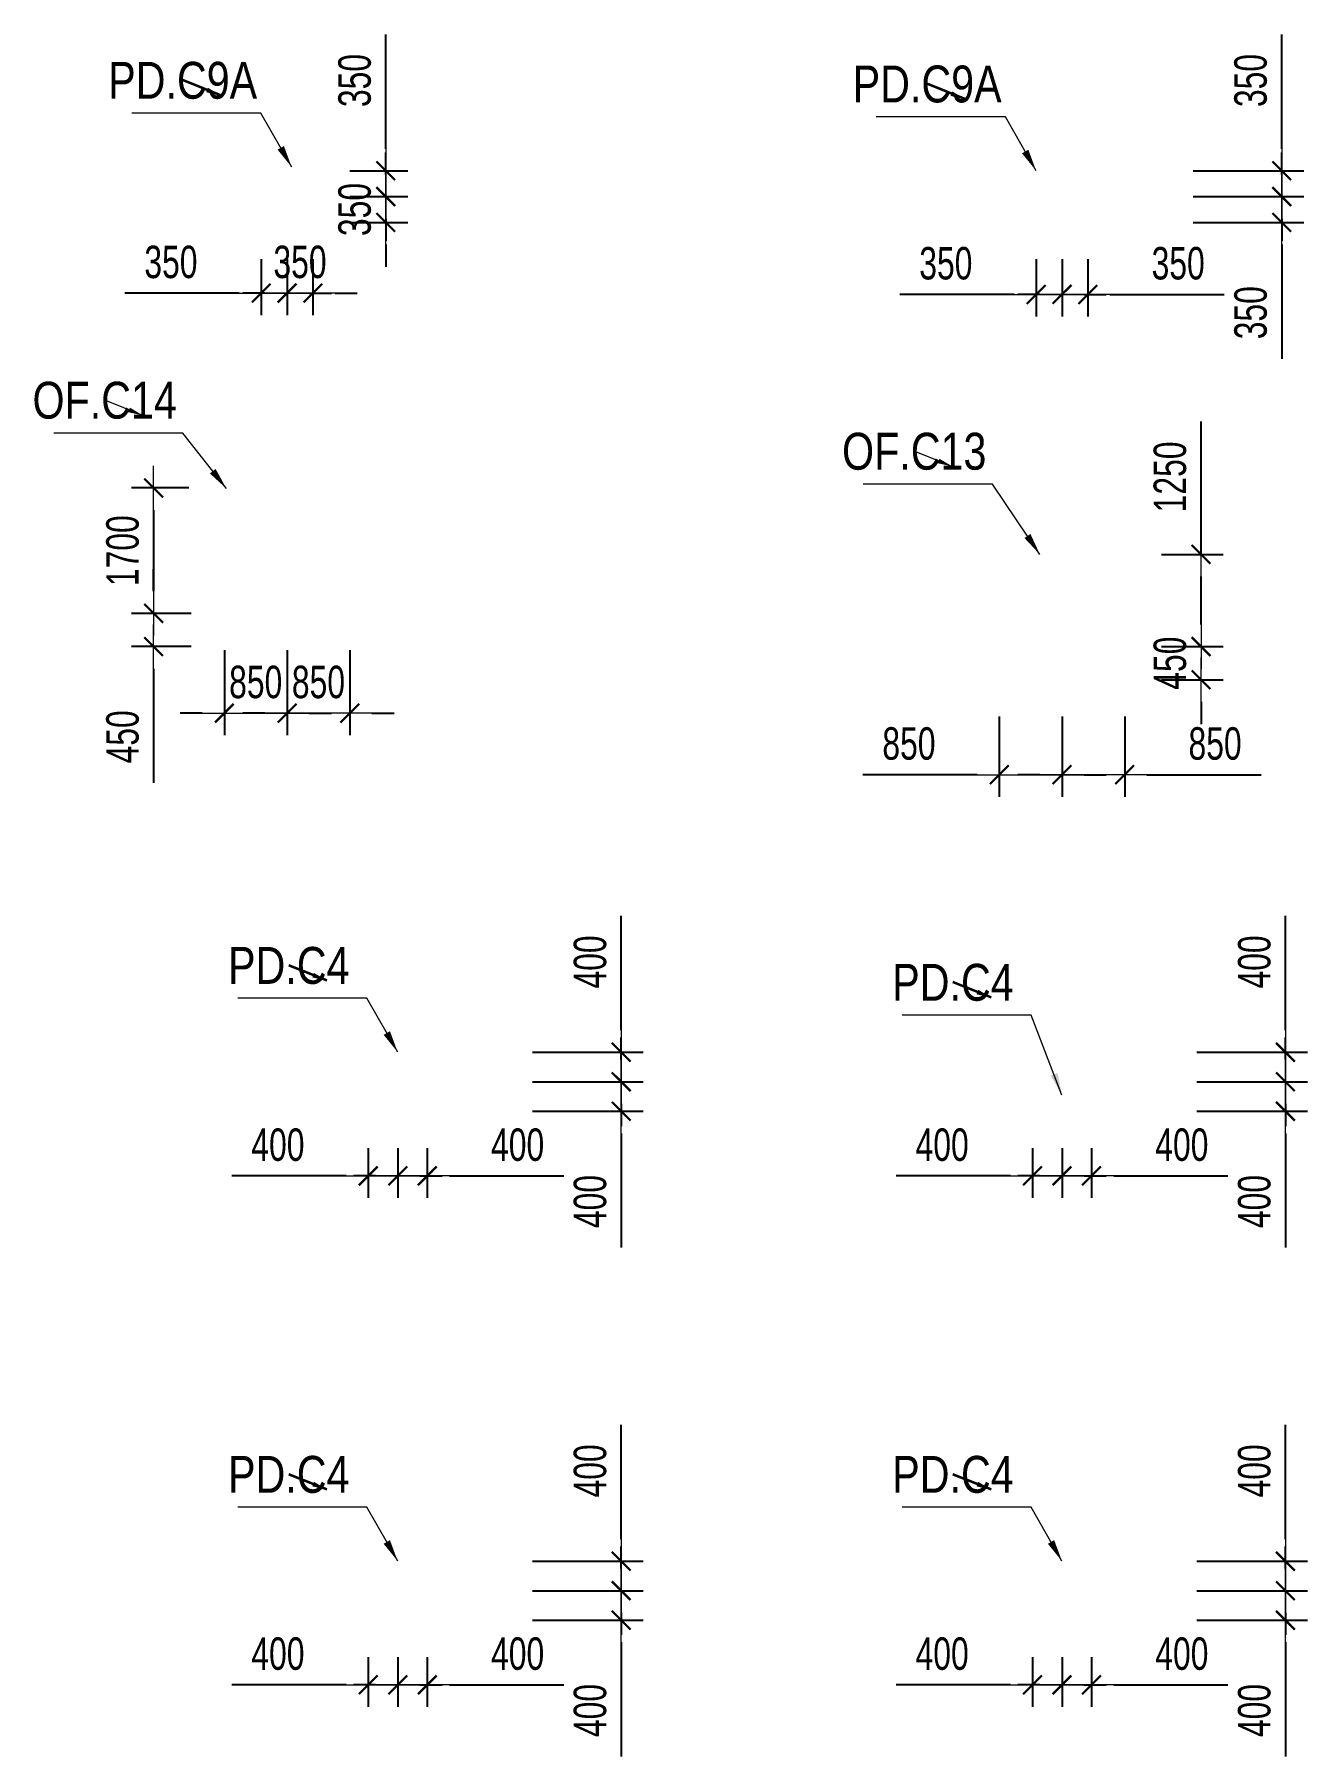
# Model space of a CAD drawing. Header units: millimetres. Extents: x -259680 to 286077, y -1281 to 90611.
# Drawn here: x 31777 to 49027, y 23251 to 46599 of the extents above; entities that cross this region are included whole.
import ezdxf
from ezdxf.enums import TextEntityAlignment as Align

# ---------------------------------------------------------------- set-up
doc = ezdxf.new("R2010")
doc.units = ezdxf.units.MM
doc.layers.get('0').update_dxf_attribs({"lineweight": 20})
doc.layers.get('Defpoints').update_dxf_attribs({"color": 151, "lineweight": 9})
for name, color, linetype, lineweight in [('$0$C1', 20, 'Continuous', 35), ('$1$NDC_S_ANNO', 7, 'Continuous', 20), ('$1$NDC_S_DIM', 1, 'Continuous', 15), ('$1$NDC_S_VN TEXT', 7, 'Continuous', 20), ('NDC_S_DIM', 1, 'Continuous', 15)]:
    doc.layers.add(name, color=color, linetype=linetype, lineweight=lineweight)
doc.styles.add('$1$NDC_DIM', font='', dxfattribs={"width": 0.75})
doc.styles.add('$2$ARIAL', font='arial.ttf', dxfattribs={"width": 0.8})
doc.styles.add('NDC_DIM', font='', dxfattribs={"width": 0.75})
doc.styles.get('$1$NDC_DIM').set_extended_font_data('Dotum')
doc.styles.get('NDC_DIM').set_extended_font_data('Dotum')
doc.dimstyles.new('$0$NDC_dim_150', dxfattribs={"dimscale": 150, "dimtxt": 2.2, "dimasz": 1.5, "dimexe": 1.5, "dimexo": 2.5, "dimgap": 1, "dimtad": 1, "dimdec": 0, "dimzin": 0, "dimdsep": 46, "dimtxsty": '$1$NDC_DIM', "dimblk": '$1$DIMMARK', "dimcen": 0.09, "dimdle": 1.2, "dimclrd": 1, "dimclre": 1, "dimclrt": 3, "dimadec": 0, "dimazin": 0, "dimtfac": 1, "dimtdec": 0, "dimtix": 1, "dimtofl": 0, "dimtmove": 0, "dimatfit": 3, "dimfxl": 0, "dimtolj": 1, "dimtzin": 0, "dimarcsym": 0})
doc.dimstyles.new('$1$NDC_dim_iso', dxfattribs={"dimtxt": 2.2, "dimasz": 1, "dimexe": 1.5, "dimexo": 2.5, "dimgap": 1, "dimtad": 1, "dimdec": 0, "dimzin": 0, "dimdsep": 46, "dimtxsty": '$1$NDC_DIM', "dimblk": '$1$DIMMARK', "dimcen": 0.09, "dimdle": 1.2, "dimclrd": 1, "dimclre": 1, "dimclrt": 3, "dimadec": 0, "dimazin": 0, "dimtfac": 1, "dimtdec": 0, "dimtix": 1, "dimtofl": 0, "dimtmove": 0, "dimatfit": 3, "dimfxl": 0, "dimtolj": 1, "dimtzin": 0, "dimarcsym": 0})
doc.dimstyles.new('NDC_dim_200', dxfattribs={"dimscale": 200, "dimtxt": 2.2, "dimasz": 1.5, "dimexe": 1.5, "dimexo": 2.5, "dimgap": 1, "dimtad": 1, "dimdec": 0, "dimzin": 0, "dimdsep": 46, "dimtxsty": 'NDC_DIM', "dimblk": 'DIMMARK', "dimcen": 0.09, "dimdle": 1.2, "dimclrd": 1, "dimclre": 1, "dimclrt": 3, "dimadec": 0, "dimazin": 0, "dimtfac": 1, "dimtdec": 0, "dimtix": 1, "dimtofl": 0, "dimtmove": 0, "dimatfit": 3, "dimfxl": 0, "dimtolj": 1, "dimtzin": 0, "dimarcsym": 0})

# ---------------------------------------------------------------- blocks, each defined once
blk = doc.blocks.new('$1$DIMMARK')
at = {"layer": '$1$NDC_S_DIM', "color": 1}
blk.add_line((-1.5, 0), (1, 0), dxfattribs=at)
at = {"layer": '$1$NDC_S_DIM', "color": 2, "const_width": 0.1}
blk.add_lwpolyline([(-0.424, -0.424), (0.424, 0.424)], dxfattribs=at)
blk = doc.blocks.new('DIMMARK')
at = {"layer": 'NDC_S_DIM', "color": 1}
blk.add_line((-1.5, 0), (1, 0), dxfattribs=at)
at = {"layer": 'NDC_S_DIM', "color": 2, "const_width": 0.1}
blk.add_lwpolyline([(-0.424, -0.424), (0.424, 0.424)], dxfattribs=at)
blk = doc.blocks.new('*D663')
at = {"layer": 'Defpoints', "color": 0, "ltscale": 100, "transparency": 16777216}
for p in [(45700, 32000), (46100, 32000), (46100, 31124)]:
    blk.add_point(p, dxfattribs=at)
at = {"layer": 'NDC_S_DIM', "color": 1, "lineweight": -2, "ltscale": 100, "transparency": 16777216}
for p, q in [((45700, 31500), (45700, 30824)), ((46100, 31500), (46100, 30824)), ((45400, 31124), (45100, 31124)), ((46400, 31124), (47949, 31124))]:
    blk.add_line(p, q, dxfattribs=at)
at = {"layer": 'NDC_S_DIM', "color": 1, "lineweight": -2, "ltscale": 100, "transparency": 16777216, "xscale": 300, "yscale": 300, "zscale": 300}
blk.add_blockref('DIMMARK', (45700, 31124), dxfattribs=at)
at = {"layer": 'NDC_S_DIM', "color": 1, "lineweight": -2, "ltscale": 100, "transparency": 16777216, "xscale": 300, "yscale": 300, "zscale": 300, "rotation": 180}
blk.add_blockref('DIMMARK', (46100, 31124), dxfattribs=at)
at = {"layer": 'NDC_S_DIM', "color": 3, "ltscale": 100, "transparency": 16777216, "insert": (47324, 31544), "char_height": 440, "attachment_point": 5, "style": 'NDC_DIM'}
blk.add_mtext('\\A1;400', dxfattribs=at)
blk = doc.blocks.new('*D664')
at = {"layer": 'Defpoints', "color": 0, "ltscale": 100, "transparency": 16777216}
for p in [(45300, 32000), (45700, 32000), (45700, 31124)]:
    blk.add_point(p, dxfattribs=at)
at = {"layer": 'NDC_S_DIM', "color": 1, "lineweight": -2, "ltscale": 100, "transparency": 16777216}
for p, q in [((45300, 31500), (45300, 30824)), ((45700, 31500), (45700, 30824)), ((45000, 31124), (43451, 31124)), ((46000, 31124), (46300, 31124))]:
    blk.add_line(p, q, dxfattribs=at)
at = {"layer": 'NDC_S_DIM', "color": 1, "lineweight": -2, "ltscale": 100, "transparency": 16777216, "xscale": 300, "yscale": 300, "zscale": 300}
blk.add_blockref('DIMMARK', (45300, 31124), dxfattribs=at)
at = {"layer": 'NDC_S_DIM', "color": 1, "lineweight": -2, "ltscale": 100, "transparency": 16777216, "xscale": 300, "yscale": 300, "zscale": 300, "rotation": 180}
blk.add_blockref('DIMMARK', (45700, 31124), dxfattribs=at)
at = {"layer": 'NDC_S_DIM', "color": 3, "ltscale": 100, "transparency": 16777216, "insert": (44076, 31544), "char_height": 440, "attachment_point": 5, "style": 'NDC_DIM'}
blk.add_mtext('\\A1;400', dxfattribs=at)
blk = doc.blocks.new('*D665')
at = {"layer": 'Defpoints', "color": 0, "ltscale": 100, "transparency": 16777216}
for p in [(46100, 32800), (48727, 32800), (46100, 32400)]:
    blk.add_point(p, dxfattribs=at)
at = {"layer": 'NDC_S_DIM', "color": 1, "lineweight": -2, "ltscale": 100, "transparency": 16777216}
for p, q in [((48727, 33100), (48727, 34649)), ((47527, 32800), (49027, 32800)), ((47527, 32400), (49027, 32400)), ((48727, 32100), (48727, 31800))]:
    blk.add_line(p, q, dxfattribs=at)
at = {"layer": 'NDC_S_DIM', "color": 1, "lineweight": -2, "ltscale": 100, "transparency": 16777216, "xscale": 300, "yscale": 300, "zscale": 300}
for p, rotation in [((48727, 32800), 270), ((48727, 32400), 90)]:
    blk.add_blockref('DIMMARK', p, dxfattribs=dict(at, rotation=rotation))
at = {"layer": 'NDC_S_DIM', "color": 3, "ltscale": 100, "transparency": 16777216, "insert": (48307, 34024), "char_height": 440, "attachment_point": 5, "rotation": 90, "style": 'NDC_DIM'}
blk.add_mtext('\\A1;400', dxfattribs=at)
blk = doc.blocks.new('*D666')
at = {"layer": 'Defpoints', "color": 0, "ltscale": 100, "transparency": 16777216}
for p in [(46100, 32400), (48727, 32400), (46100, 32000)]:
    blk.add_point(p, dxfattribs=at)
at = {"layer": 'NDC_S_DIM', "color": 1, "lineweight": -2, "ltscale": 100, "transparency": 16777216}
for p, q in [((48727, 32700), (48727, 33000)), ((47527, 32400), (49027, 32400)), ((47527, 32000), (49027, 32000)), ((48727, 31700), (48727, 30151))]:
    blk.add_line(p, q, dxfattribs=at)
at = {"layer": 'NDC_S_DIM', "color": 1, "lineweight": -2, "ltscale": 100, "transparency": 16777216, "xscale": 300, "yscale": 300, "zscale": 300}
for p, rotation in [((48727, 32400), 270), ((48727, 32000), 90)]:
    blk.add_blockref('DIMMARK', p, dxfattribs=dict(at, rotation=rotation))
at = {"layer": 'NDC_S_DIM', "color": 3, "ltscale": 100, "transparency": 16777216, "insert": (48307, 30776), "char_height": 440, "attachment_point": 5, "rotation": 90, "style": 'NDC_DIM'}
blk.add_mtext('\\A1;400', dxfattribs=at)
blk = doc.blocks.new('*D667')
at = {"layer": 'Defpoints', "color": 0, "ltscale": 100, "transparency": 16777216}
for p in [(36700, 32000), (37100, 32000), (37100, 31124)]:
    blk.add_point(p, dxfattribs=at)
at = {"layer": 'NDC_S_DIM', "color": 1, "lineweight": -2, "ltscale": 100, "transparency": 16777216}
for p, q in [((36700, 31500), (36700, 30824)), ((37100, 31500), (37100, 30824)), ((36400, 31124), (36100, 31124)), ((37400, 31124), (38949, 31124))]:
    blk.add_line(p, q, dxfattribs=at)
at = {"layer": 'NDC_S_DIM', "color": 1, "lineweight": -2, "ltscale": 100, "transparency": 16777216, "xscale": 300, "yscale": 300, "zscale": 300}
blk.add_blockref('DIMMARK', (36700, 31124), dxfattribs=at)
at = {"layer": 'NDC_S_DIM', "color": 1, "lineweight": -2, "ltscale": 100, "transparency": 16777216, "xscale": 300, "yscale": 300, "zscale": 300, "rotation": 180}
blk.add_blockref('DIMMARK', (37100, 31124), dxfattribs=at)
at = {"layer": 'NDC_S_DIM', "color": 3, "ltscale": 100, "transparency": 16777216, "insert": (38324, 31544), "char_height": 440, "attachment_point": 5, "style": 'NDC_DIM'}
blk.add_mtext('\\A1;400', dxfattribs=at)
blk = doc.blocks.new('*D668')
at = {"layer": 'Defpoints', "color": 0, "ltscale": 100, "transparency": 16777216}
for p in [(36300, 32000), (36700, 32000), (36700, 31124)]:
    blk.add_point(p, dxfattribs=at)
at = {"layer": 'NDC_S_DIM', "color": 1, "lineweight": -2, "ltscale": 100, "transparency": 16777216}
for p, q in [((36300, 31500), (36300, 30824)), ((36700, 31500), (36700, 30824)), ((36000, 31124), (34451, 31124)), ((37000, 31124), (37300, 31124))]:
    blk.add_line(p, q, dxfattribs=at)
at = {"layer": 'NDC_S_DIM', "color": 1, "lineweight": -2, "ltscale": 100, "transparency": 16777216, "xscale": 300, "yscale": 300, "zscale": 300}
blk.add_blockref('DIMMARK', (36300, 31124), dxfattribs=at)
at = {"layer": 'NDC_S_DIM', "color": 1, "lineweight": -2, "ltscale": 100, "transparency": 16777216, "xscale": 300, "yscale": 300, "zscale": 300, "rotation": 180}
blk.add_blockref('DIMMARK', (36700, 31124), dxfattribs=at)
at = {"layer": 'NDC_S_DIM', "color": 3, "ltscale": 100, "transparency": 16777216, "insert": (35076, 31544), "char_height": 440, "attachment_point": 5, "style": 'NDC_DIM'}
blk.add_mtext('\\A1;400', dxfattribs=at)
blk = doc.blocks.new('*D669')
at = {"layer": 'Defpoints', "color": 0, "ltscale": 100, "transparency": 16777216}
for p in [(37100, 32800), (39727, 32800), (37100, 32400)]:
    blk.add_point(p, dxfattribs=at)
at = {"layer": 'NDC_S_DIM', "color": 1, "lineweight": -2, "ltscale": 100, "transparency": 16777216}
for p, q in [((39727, 33100), (39727, 34649)), ((38527, 32800), (40027, 32800)), ((38527, 32400), (40027, 32400)), ((39727, 32100), (39727, 31800))]:
    blk.add_line(p, q, dxfattribs=at)
at = {"layer": 'NDC_S_DIM', "color": 1, "lineweight": -2, "ltscale": 100, "transparency": 16777216, "xscale": 300, "yscale": 300, "zscale": 300}
for p, rotation in [((39727, 32800), 270), ((39727, 32400), 90)]:
    blk.add_blockref('DIMMARK', p, dxfattribs=dict(at, rotation=rotation))
at = {"layer": 'NDC_S_DIM', "color": 3, "ltscale": 100, "transparency": 16777216, "insert": (39307, 34024), "char_height": 440, "attachment_point": 5, "rotation": 90, "style": 'NDC_DIM'}
blk.add_mtext('\\A1;400', dxfattribs=at)
blk = doc.blocks.new('*D670')
at = {"layer": 'Defpoints', "color": 0, "ltscale": 100, "transparency": 16777216}
for p in [(37100, 32400), (39727, 32400), (37100, 32000)]:
    blk.add_point(p, dxfattribs=at)
at = {"layer": 'NDC_S_DIM', "color": 1, "lineweight": -2, "ltscale": 100, "transparency": 16777216}
for p, q in [((39727, 32700), (39727, 33000)), ((38527, 32400), (40027, 32400)), ((38527, 32000), (40027, 32000)), ((39727, 31700), (39727, 30151))]:
    blk.add_line(p, q, dxfattribs=at)
at = {"layer": 'NDC_S_DIM', "color": 1, "lineweight": -2, "ltscale": 100, "transparency": 16777216, "xscale": 300, "yscale": 300, "zscale": 300}
for p, rotation in [((39727, 32400), 270), ((39727, 32000), 90)]:
    blk.add_blockref('DIMMARK', p, dxfattribs=dict(at, rotation=rotation))
at = {"layer": 'NDC_S_DIM', "color": 3, "ltscale": 100, "transparency": 16777216, "insert": (39307, 30776), "char_height": 440, "attachment_point": 5, "rotation": 90, "style": 'NDC_DIM'}
blk.add_mtext('\\A1;400', dxfattribs=at)
blk = doc.blocks.new('*D671')
at = {"layer": 'Defpoints', "color": 0, "ltscale": 100, "transparency": 16777216}
for p in [(36700, 25100), (37100, 25100), (37100, 24224)]:
    blk.add_point(p, dxfattribs=at)
at = {"layer": 'NDC_S_DIM', "color": 1, "lineweight": -2, "ltscale": 100, "transparency": 16777216}
for p, q in [((36700, 24600), (36700, 23924)), ((37100, 24600), (37100, 23924)), ((36400, 24224), (36100, 24224)), ((37400, 24224), (38949, 24224))]:
    blk.add_line(p, q, dxfattribs=at)
at = {"layer": 'NDC_S_DIM', "color": 1, "lineweight": -2, "ltscale": 100, "transparency": 16777216, "xscale": 300, "yscale": 300, "zscale": 300}
blk.add_blockref('DIMMARK', (36700, 24224), dxfattribs=at)
at = {"layer": 'NDC_S_DIM', "color": 1, "lineweight": -2, "ltscale": 100, "transparency": 16777216, "xscale": 300, "yscale": 300, "zscale": 300, "rotation": 180}
blk.add_blockref('DIMMARK', (37100, 24224), dxfattribs=at)
at = {"layer": 'NDC_S_DIM', "color": 3, "ltscale": 100, "transparency": 16777216, "insert": (38324, 24644), "char_height": 440, "attachment_point": 5, "style": 'NDC_DIM'}
blk.add_mtext('\\A1;400', dxfattribs=at)
blk = doc.blocks.new('*D672')
at = {"layer": 'Defpoints', "color": 0, "ltscale": 100, "transparency": 16777216}
for p in [(36300, 25100), (36700, 25100), (36700, 24224)]:
    blk.add_point(p, dxfattribs=at)
at = {"layer": 'NDC_S_DIM', "color": 1, "lineweight": -2, "ltscale": 100, "transparency": 16777216}
for p, q in [((36300, 24600), (36300, 23924)), ((36700, 24600), (36700, 23924)), ((36000, 24224), (34451, 24224)), ((37000, 24224), (37300, 24224))]:
    blk.add_line(p, q, dxfattribs=at)
at = {"layer": 'NDC_S_DIM', "color": 1, "lineweight": -2, "ltscale": 100, "transparency": 16777216, "xscale": 300, "yscale": 300, "zscale": 300}
blk.add_blockref('DIMMARK', (36300, 24224), dxfattribs=at)
at = {"layer": 'NDC_S_DIM', "color": 1, "lineweight": -2, "ltscale": 100, "transparency": 16777216, "xscale": 300, "yscale": 300, "zscale": 300, "rotation": 180}
blk.add_blockref('DIMMARK', (36700, 24224), dxfattribs=at)
at = {"layer": 'NDC_S_DIM', "color": 3, "ltscale": 100, "transparency": 16777216, "insert": (35076, 24644), "char_height": 440, "attachment_point": 5, "style": 'NDC_DIM'}
blk.add_mtext('\\A1;400', dxfattribs=at)
blk = doc.blocks.new('*D673')
at = {"layer": 'Defpoints', "color": 0, "ltscale": 100, "transparency": 16777216}
for p in [(37100, 25900), (39727, 25900), (37100, 25500)]:
    blk.add_point(p, dxfattribs=at)
at = {"layer": 'NDC_S_DIM', "color": 1, "lineweight": -2, "ltscale": 100, "transparency": 16777216}
for p, q in [((39727, 26200), (39727, 27749)), ((38527, 25900), (40027, 25900)), ((38527, 25500), (40027, 25500)), ((39727, 25200), (39727, 24900))]:
    blk.add_line(p, q, dxfattribs=at)
at = {"layer": 'NDC_S_DIM', "color": 1, "lineweight": -2, "ltscale": 100, "transparency": 16777216, "xscale": 300, "yscale": 300, "zscale": 300}
for p, rotation in [((39727, 25900), 270), ((39727, 25500), 90)]:
    blk.add_blockref('DIMMARK', p, dxfattribs=dict(at, rotation=rotation))
at = {"layer": 'NDC_S_DIM', "color": 3, "ltscale": 100, "transparency": 16777216, "insert": (39307, 27124), "char_height": 440, "attachment_point": 5, "rotation": 90, "style": 'NDC_DIM'}
blk.add_mtext('\\A1;400', dxfattribs=at)
blk = doc.blocks.new('*D674')
at = {"layer": 'Defpoints', "color": 0, "ltscale": 100, "transparency": 16777216}
for p in [(37100, 25500), (39727, 25500), (37100, 25100)]:
    blk.add_point(p, dxfattribs=at)
at = {"layer": 'NDC_S_DIM', "color": 1, "lineweight": -2, "ltscale": 100, "transparency": 16777216}
for p, q in [((39727, 25800), (39727, 26100)), ((38527, 25500), (40027, 25500)), ((38527, 25100), (40027, 25100)), ((39727, 24800), (39727, 23251))]:
    blk.add_line(p, q, dxfattribs=at)
at = {"layer": 'NDC_S_DIM', "color": 1, "lineweight": -2, "ltscale": 100, "transparency": 16777216, "xscale": 300, "yscale": 300, "zscale": 300}
for p, rotation in [((39727, 25500), 270), ((39727, 25100), 90)]:
    blk.add_blockref('DIMMARK', p, dxfattribs=dict(at, rotation=rotation))
at = {"layer": 'NDC_S_DIM', "color": 3, "ltscale": 100, "transparency": 16777216, "insert": (39307, 23876), "char_height": 440, "attachment_point": 5, "rotation": 90, "style": 'NDC_DIM'}
blk.add_mtext('\\A1;400', dxfattribs=at)
blk = doc.blocks.new('*D675')
at = {"layer": 'Defpoints', "color": 0, "ltscale": 100, "transparency": 16777216}
for p in [(45700, 25100), (46100, 25100), (46100, 24224)]:
    blk.add_point(p, dxfattribs=at)
at = {"layer": 'NDC_S_DIM', "color": 1, "lineweight": -2, "ltscale": 100, "transparency": 16777216}
for p, q in [((45700, 24600), (45700, 23924)), ((46100, 24600), (46100, 23924)), ((45400, 24224), (45100, 24224)), ((46400, 24224), (47949, 24224))]:
    blk.add_line(p, q, dxfattribs=at)
at = {"layer": 'NDC_S_DIM', "color": 1, "lineweight": -2, "ltscale": 100, "transparency": 16777216, "xscale": 300, "yscale": 300, "zscale": 300}
blk.add_blockref('DIMMARK', (45700, 24224), dxfattribs=at)
at = {"layer": 'NDC_S_DIM', "color": 1, "lineweight": -2, "ltscale": 100, "transparency": 16777216, "xscale": 300, "yscale": 300, "zscale": 300, "rotation": 180}
blk.add_blockref('DIMMARK', (46100, 24224), dxfattribs=at)
at = {"layer": 'NDC_S_DIM', "color": 3, "ltscale": 100, "transparency": 16777216, "insert": (47324, 24644), "char_height": 440, "attachment_point": 5, "style": 'NDC_DIM'}
blk.add_mtext('\\A1;400', dxfattribs=at)
blk = doc.blocks.new('*D676')
at = {"layer": 'Defpoints', "color": 0, "ltscale": 100, "transparency": 16777216}
for p in [(45300, 25100), (45700, 25100), (45700, 24224)]:
    blk.add_point(p, dxfattribs=at)
at = {"layer": 'NDC_S_DIM', "color": 1, "lineweight": -2, "ltscale": 100, "transparency": 16777216}
for p, q in [((45300, 24600), (45300, 23924)), ((45700, 24600), (45700, 23924)), ((45000, 24224), (43451, 24224)), ((46000, 24224), (46300, 24224))]:
    blk.add_line(p, q, dxfattribs=at)
at = {"layer": 'NDC_S_DIM', "color": 1, "lineweight": -2, "ltscale": 100, "transparency": 16777216, "xscale": 300, "yscale": 300, "zscale": 300}
blk.add_blockref('DIMMARK', (45300, 24224), dxfattribs=at)
at = {"layer": 'NDC_S_DIM', "color": 1, "lineweight": -2, "ltscale": 100, "transparency": 16777216, "xscale": 300, "yscale": 300, "zscale": 300, "rotation": 180}
blk.add_blockref('DIMMARK', (45700, 24224), dxfattribs=at)
at = {"layer": 'NDC_S_DIM', "color": 3, "ltscale": 100, "transparency": 16777216, "insert": (44076, 24644), "char_height": 440, "attachment_point": 5, "style": 'NDC_DIM'}
blk.add_mtext('\\A1;400', dxfattribs=at)
blk = doc.blocks.new('*D677')
at = {"layer": 'Defpoints', "color": 0, "ltscale": 100, "transparency": 16777216}
for p in [(46100, 25900), (48727, 25900), (46100, 25500)]:
    blk.add_point(p, dxfattribs=at)
at = {"layer": 'NDC_S_DIM', "color": 1, "lineweight": -2, "ltscale": 100, "transparency": 16777216}
for p, q in [((48727, 26200), (48727, 27749)), ((47527, 25900), (49027, 25900)), ((47527, 25500), (49027, 25500)), ((48727, 25200), (48727, 24900))]:
    blk.add_line(p, q, dxfattribs=at)
at = {"layer": 'NDC_S_DIM', "color": 1, "lineweight": -2, "ltscale": 100, "transparency": 16777216, "xscale": 300, "yscale": 300, "zscale": 300}
for p, rotation in [((48727, 25900), 270), ((48727, 25500), 90)]:
    blk.add_blockref('DIMMARK', p, dxfattribs=dict(at, rotation=rotation))
at = {"layer": 'NDC_S_DIM', "color": 3, "ltscale": 100, "transparency": 16777216, "insert": (48307, 27124), "char_height": 440, "attachment_point": 5, "rotation": 90, "style": 'NDC_DIM'}
blk.add_mtext('\\A1;400', dxfattribs=at)
blk = doc.blocks.new('*D678')
at = {"layer": 'Defpoints', "color": 0, "ltscale": 100, "transparency": 16777216}
for p in [(46100, 25500), (48727, 25500), (46100, 25100)]:
    blk.add_point(p, dxfattribs=at)
at = {"layer": 'NDC_S_DIM', "color": 1, "lineweight": -2, "ltscale": 100, "transparency": 16777216}
for p, q in [((48727, 25800), (48727, 26100)), ((47527, 25500), (49027, 25500)), ((47527, 25100), (49027, 25100)), ((48727, 24800), (48727, 23251))]:
    blk.add_line(p, q, dxfattribs=at)
at = {"layer": 'NDC_S_DIM', "color": 1, "lineweight": -2, "ltscale": 100, "transparency": 16777216, "xscale": 300, "yscale": 300, "zscale": 300}
for p, rotation in [((48727, 25500), 270), ((48727, 25100), 90)]:
    blk.add_blockref('DIMMARK', p, dxfattribs=dict(at, rotation=rotation))
at = {"layer": 'NDC_S_DIM', "color": 3, "ltscale": 100, "transparency": 16777216, "insert": (48307, 23876), "char_height": 440, "attachment_point": 5, "rotation": 90, "style": 'NDC_DIM'}
blk.add_mtext('\\A1;400', dxfattribs=at)
blk = doc.blocks.new('*D749')
at = {"layer": 'Defpoints', "color": 0, "ltscale": 100, "transparency": 16777216}
for p in [(34371, 40450), (33392, 38750), (34350, 38750)]:
    blk.add_point(p, dxfattribs=at)
at = {"layer": 'NDC_S_DIM', "color": 1, "lineweight": -2, "ltscale": 100, "transparency": 16777216}
for p, q in [((33871, 40450), (33092, 40450)), ((33392, 40150), (33392, 39050)), ((33850, 38750), (33092, 38750))]:
    blk.add_line(p, q, dxfattribs=at)
at = {"layer": 'NDC_S_DIM', "color": 1, "lineweight": -2, "ltscale": 100, "transparency": 16777216, "xscale": 300, "yscale": 300, "zscale": 300}
for p, rotation in [((33392, 40450), 90), ((33392, 38750), 270)]:
    blk.add_blockref('DIMMARK', p, dxfattribs=dict(at, rotation=rotation))
at = {"layer": 'NDC_S_DIM', "color": 3, "ltscale": 100, "transparency": 16777216, "insert": (32972, 39600), "char_height": 440, "attachment_point": 5, "rotation": 90, "style": 'NDC_DIM'}
blk.add_mtext('\\A1;1700', dxfattribs=at)
blk = doc.blocks.new('*D750')
at = {"layer": 'Defpoints', "color": 0, "ltscale": 100, "transparency": 16777216}
for p in [(34400, 38750), (33392, 38300), (34400, 38300)]:
    blk.add_point(p, dxfattribs=at)
at = {"layer": 'NDC_S_DIM', "color": 1, "lineweight": -2, "ltscale": 100, "transparency": 16777216}
for p, q in [((33392, 39050), (33392, 39350)), ((33900, 38750), (33092, 38750)), ((33900, 38300), (33092, 38300)), ((33392, 38000), (33392, 36451))]:
    blk.add_line(p, q, dxfattribs=at)
at = {"layer": 'NDC_S_DIM', "color": 1, "lineweight": -2, "ltscale": 100, "transparency": 16777216, "xscale": 300, "yscale": 300, "zscale": 300}
for p, rotation in [((33392, 38750), 270), ((33392, 38300), 90)]:
    blk.add_blockref('DIMMARK', p, dxfattribs=dict(at, rotation=rotation))
at = {"layer": 'NDC_S_DIM', "color": 3, "ltscale": 100, "transparency": 16777216, "insert": (32972, 37076), "char_height": 440, "attachment_point": 5, "rotation": 90, "style": 'NDC_DIM'}
blk.add_mtext('\\A1;450', dxfattribs=at)
blk = doc.blocks.new('*D751')
at = {"layer": 'Defpoints', "color": 0, "ltscale": 100, "transparency": 16777216}
for p in [(34350, 38750), (35200, 38750), (35200, 37397)]:
    blk.add_point(p, dxfattribs=at)
at = {"layer": 'NDC_S_DIM', "color": 1, "lineweight": -2, "ltscale": 100, "transparency": 16777216}
for p, q in [((34350, 38250), (34350, 37097)), ((35200, 38250), (35200, 37097)), ((34050, 37397), (33750, 37397)), ((35500, 37397), (35800, 37397))]:
    blk.add_line(p, q, dxfattribs=at)
at = {"layer": 'NDC_S_DIM', "color": 1, "lineweight": -2, "ltscale": 100, "transparency": 16777216, "xscale": 300, "yscale": 300, "zscale": 300}
blk.add_blockref('DIMMARK', (34350, 37397), dxfattribs=at)
at = {"layer": 'NDC_S_DIM', "color": 1, "lineweight": -2, "ltscale": 100, "transparency": 16777216, "xscale": 300, "yscale": 300, "zscale": 300, "rotation": 180}
blk.add_blockref('DIMMARK', (35200, 37397), dxfattribs=at)
at = {"layer": 'NDC_S_DIM', "color": 3, "ltscale": 100, "transparency": 16777216, "insert": (34775, 37817), "char_height": 440, "attachment_point": 5, "style": 'NDC_DIM'}
blk.add_mtext('\\A1;850', dxfattribs=at)
blk = doc.blocks.new('*D752')
at = {"layer": 'Defpoints', "color": 0, "ltscale": 100, "transparency": 16777216}
for p in [(35200, 38750), (36050, 38750), (36050, 37397)]:
    blk.add_point(p, dxfattribs=at)
at = {"layer": 'NDC_S_DIM', "color": 1, "lineweight": -2, "ltscale": 100, "transparency": 16777216}
for p, q in [((35200, 38250), (35200, 37097)), ((36050, 38250), (36050, 37097)), ((34900, 37397), (34600, 37397)), ((36350, 37397), (36650, 37397))]:
    blk.add_line(p, q, dxfattribs=at)
at = {"layer": 'NDC_S_DIM', "color": 1, "lineweight": -2, "ltscale": 100, "transparency": 16777216, "xscale": 300, "yscale": 300, "zscale": 300}
blk.add_blockref('DIMMARK', (35200, 37397), dxfattribs=at)
at = {"layer": 'NDC_S_DIM', "color": 1, "lineweight": -2, "ltscale": 100, "transparency": 16777216, "xscale": 300, "yscale": 300, "zscale": 300, "rotation": 180}
blk.add_blockref('DIMMARK', (36050, 37397), dxfattribs=at)
at = {"layer": 'NDC_S_DIM', "color": 3, "ltscale": 100, "transparency": 16777216, "insert": (35625, 37817), "char_height": 440, "attachment_point": 5, "style": 'NDC_DIM'}
blk.add_mtext('\\A1;850', dxfattribs=at)
blk = doc.blocks.new('*D753')
at = {"layer": 'Defpoints', "color": 0, "ltscale": 100, "transparency": 16777216}
for p in [(35200, 44050), (35550, 44050), (35550, 43092)]:
    blk.add_point(p, dxfattribs=at)
at = {"layer": 'NDC_S_DIM', "color": 1, "lineweight": -2, "ltscale": 100, "transparency": 16777216}
for p, q in [((35200, 43550), (35200, 42792)), ((35550, 43550), (35550, 42792)), ((34900, 43092), (34600, 43092)), ((35850, 43092), (36150, 43092))]:
    blk.add_line(p, q, dxfattribs=at)
at = {"layer": 'NDC_S_DIM', "color": 1, "lineweight": -2, "ltscale": 100, "transparency": 16777216, "xscale": 300, "yscale": 300, "zscale": 300}
blk.add_blockref('DIMMARK', (35200, 43092), dxfattribs=at)
at = {"layer": 'NDC_S_DIM', "color": 1, "lineweight": -2, "ltscale": 100, "transparency": 16777216, "xscale": 300, "yscale": 300, "zscale": 300, "rotation": 180}
blk.add_blockref('DIMMARK', (35550, 43092), dxfattribs=at)
at = {"layer": 'NDC_S_DIM', "color": 3, "ltscale": 100, "transparency": 16777216, "insert": (35375, 43512), "char_height": 440, "attachment_point": 5, "style": 'NDC_DIM'}
blk.add_mtext('\\A1;350', dxfattribs=at)
blk = doc.blocks.new('*D754')
at = {"layer": 'Defpoints', "color": 0, "ltscale": 100, "transparency": 16777216}
for p in [(34850, 44050), (35200, 44050), (34850, 43092)]:
    blk.add_point(p, dxfattribs=at)
at = {"layer": 'NDC_S_DIM', "color": 1, "lineweight": -2, "ltscale": 100, "transparency": 16777216}
for p, q in [((34850, 43550), (34850, 42792)), ((35200, 43550), (35200, 42792)), ((34550, 43092), (33001, 43092)), ((35500, 43092), (35800, 43092))]:
    blk.add_line(p, q, dxfattribs=at)
at = {"layer": 'NDC_S_DIM', "color": 1, "lineweight": -2, "ltscale": 100, "transparency": 16777216, "xscale": 300, "yscale": 300, "zscale": 300}
blk.add_blockref('DIMMARK', (34850, 43092), dxfattribs=at)
at = {"layer": 'NDC_S_DIM', "color": 1, "lineweight": -2, "ltscale": 100, "transparency": 16777216, "xscale": 300, "yscale": 300, "zscale": 300, "rotation": 180}
blk.add_blockref('DIMMARK', (35200, 43092), dxfattribs=at)
at = {"layer": 'NDC_S_DIM', "color": 3, "ltscale": 100, "transparency": 16777216, "insert": (33626, 43512), "char_height": 440, "attachment_point": 5, "style": 'NDC_DIM'}
blk.add_mtext('\\A1;350', dxfattribs=at)
blk = doc.blocks.new('*D755')
at = {"layer": 'Defpoints', "color": 0, "ltscale": 100, "transparency": 16777216}
for p in [(35550, 44400), (36537, 44400), (35550, 44050)]:
    blk.add_point(p, dxfattribs=at)
at = {"layer": 'NDC_S_DIM', "color": 1, "lineweight": -2, "ltscale": 100, "transparency": 16777216}
for p, q in [((36537, 44700), (36537, 45000)), ((36050, 44400), (36837, 44400)), ((36050, 44050), (36837, 44050)), ((36537, 43750), (36537, 43450))]:
    blk.add_line(p, q, dxfattribs=at)
at = {"layer": 'NDC_S_DIM', "color": 1, "lineweight": -2, "ltscale": 100, "transparency": 16777216, "xscale": 300, "yscale": 300, "zscale": 300}
for p, rotation in [((36537, 44400), 270), ((36537, 44050), 90)]:
    blk.add_blockref('DIMMARK', p, dxfattribs=dict(at, rotation=rotation))
at = {"layer": 'NDC_S_DIM', "color": 3, "ltscale": 100, "transparency": 16777216, "insert": (36117, 44225), "char_height": 440, "attachment_point": 5, "rotation": 90, "style": 'NDC_DIM'}
blk.add_mtext('\\A1;350', dxfattribs=at)
blk = doc.blocks.new('*D756')
at = {"layer": 'Defpoints', "color": 0, "ltscale": 100, "transparency": 16777216}
for p in [(35550, 44750), (36537, 44750), (35550, 44400)]:
    blk.add_point(p, dxfattribs=at)
at = {"layer": 'NDC_S_DIM', "color": 1, "lineweight": -2, "ltscale": 100, "transparency": 16777216}
for p, q in [((36537, 45050), (36537, 46599)), ((36050, 44750), (36837, 44750)), ((36050, 44400), (36837, 44400)), ((36537, 44100), (36537, 43800))]:
    blk.add_line(p, q, dxfattribs=at)
at = {"layer": 'NDC_S_DIM', "color": 1, "lineweight": -2, "ltscale": 100, "transparency": 16777216, "xscale": 300, "yscale": 300, "zscale": 300}
for p, rotation in [((36537, 44750), 270), ((36537, 44400), 90)]:
    blk.add_blockref('DIMMARK', p, dxfattribs=dict(at, rotation=rotation))
at = {"layer": 'NDC_S_DIM', "color": 3, "ltscale": 100, "transparency": 16777216, "insert": (36117, 45974), "char_height": 440, "attachment_point": 5, "rotation": 90, "style": 'NDC_DIM'}
blk.add_mtext('\\A1;350', dxfattribs=at)
blk = doc.blocks.new('*D598')
at = {"layer": 'Defpoints', "color": 0, "ltscale": 100, "transparency": 16777216}
for p in [(44850, 37850), (45700, 37850), (45700, 36563)]:
    blk.add_point(p, dxfattribs=at)
at = {"layer": 'NDC_S_DIM', "color": 1, "lineweight": -2, "ltscale": 100, "transparency": 16777216}
for p, q in [((44850, 37350), (44850, 36263)), ((45700, 37350), (45700, 36263)), ((44550, 36563), (43001, 36563)), ((46000, 36563), (46300, 36563))]:
    blk.add_line(p, q, dxfattribs=at)
at = {"layer": 'NDC_S_DIM', "color": 1, "lineweight": -2, "ltscale": 100, "transparency": 16777216, "xscale": 300, "yscale": 300, "zscale": 300}
blk.add_blockref('DIMMARK', (44850, 36563), dxfattribs=at)
at = {"layer": 'NDC_S_DIM', "color": 1, "lineweight": -2, "ltscale": 100, "transparency": 16777216, "xscale": 300, "yscale": 300, "zscale": 300, "rotation": 180}
blk.add_blockref('DIMMARK', (45700, 36563), dxfattribs=at)
at = {"layer": 'NDC_S_DIM', "color": 3, "ltscale": 100, "transparency": 16777216, "insert": (43626, 36983), "char_height": 440, "attachment_point": 5, "style": 'NDC_DIM'}
blk.add_mtext('\\A1;850', dxfattribs=at)
blk = doc.blocks.new('*D599')
at = {"layer": 'Defpoints', "color": 0, "ltscale": 100, "transparency": 16777216}
for p in [(45700, 37850), (46550, 37850), (46550, 36563)]:
    blk.add_point(p, dxfattribs=at)
at = {"layer": 'NDC_S_DIM', "color": 1, "lineweight": -2, "ltscale": 100, "transparency": 16777216}
for p, q in [((45700, 37350), (45700, 36263)), ((46550, 37350), (46550, 36263)), ((45400, 36563), (45100, 36563)), ((46850, 36563), (48399, 36563))]:
    blk.add_line(p, q, dxfattribs=at)
at = {"layer": 'NDC_S_DIM', "color": 1, "lineweight": -2, "ltscale": 100, "transparency": 16777216, "xscale": 300, "yscale": 300, "zscale": 300}
blk.add_blockref('DIMMARK', (45700, 36563), dxfattribs=at)
at = {"layer": 'NDC_S_DIM', "color": 1, "lineweight": -2, "ltscale": 100, "transparency": 16777216, "xscale": 300, "yscale": 300, "zscale": 300, "rotation": 180}
blk.add_blockref('DIMMARK', (46550, 36563), dxfattribs=at)
at = {"layer": 'NDC_S_DIM', "color": 3, "ltscale": 100, "transparency": 16777216, "insert": (47774, 36983), "char_height": 440, "attachment_point": 5, "style": 'NDC_DIM'}
blk.add_mtext('\\A1;850', dxfattribs=at)
blk = doc.blocks.new('*D600')
at = {"layer": 'Defpoints', "color": 0, "ltscale": 100, "transparency": 16777216}
for p in [(46550, 39550), (46550, 38300), (47584, 38300)]:
    blk.add_point(p, dxfattribs=at)
at = {"layer": 'NDC_S_DIM', "color": 1, "lineweight": -2, "ltscale": 100, "transparency": 16777216}
for p, q in [((47584, 39550), (47584, 41350)), ((47050, 39550), (47884, 39550)), ((47584, 38600), (47584, 39250)), ((47050, 38300), (47884, 38300))]:
    blk.add_line(p, q, dxfattribs=at)
at = {"layer": 'NDC_S_DIM', "color": 1, "lineweight": -2, "ltscale": 100, "transparency": 16777216, "xscale": 300, "yscale": 300, "zscale": 300}
for p, rotation in [((47584, 39550), 90), ((47584, 38300), 270)]:
    blk.add_blockref('DIMMARK', p, dxfattribs=dict(at, rotation=rotation))
at = {"layer": 'NDC_S_DIM', "color": 3, "ltscale": 100, "transparency": 16777216, "insert": (47164, 40600), "char_height": 440, "attachment_point": 5, "rotation": 90, "style": 'NDC_DIM'}
blk.add_mtext('\\A1;1250', dxfattribs=at)
blk = doc.blocks.new('*D601')
at = {"layer": 'Defpoints', "color": 0, "ltscale": 100, "transparency": 16777216}
for p in [(46550, 38300), (46550, 37850), (47584, 37850)]:
    blk.add_point(p, dxfattribs=at)
at = {"layer": 'NDC_S_DIM', "color": 1, "lineweight": -2, "ltscale": 100, "transparency": 16777216}
for p, q in [((47584, 38600), (47584, 38900)), ((47050, 38300), (47884, 38300)), ((47050, 37850), (47884, 37850)), ((47584, 37550), (47584, 37250))]:
    blk.add_line(p, q, dxfattribs=at)
at = {"layer": 'NDC_S_DIM', "color": 1, "lineweight": -2, "ltscale": 100, "transparency": 16777216, "xscale": 300, "yscale": 300, "zscale": 300}
for p, rotation in [((47584, 38300), 270), ((47584, 37850), 90)]:
    blk.add_blockref('DIMMARK', p, dxfattribs=dict(at, rotation=rotation))
at = {"layer": 'NDC_S_DIM', "color": 3, "ltscale": 100, "transparency": 16777216, "insert": (47164, 38075), "char_height": 440, "attachment_point": 5, "rotation": 90, "style": 'NDC_DIM'}
blk.add_mtext('\\A1;450', dxfattribs=at)
blk = doc.blocks.new('*D617')
at = {"layer": 'Defpoints', "color": 0, "ltscale": 100, "transparency": 16777216}
for p in [(45700, 44050), (46050, 44050), (46050, 43074)]:
    blk.add_point(p, dxfattribs=at)
at = {"layer": 'NDC_S_DIM', "color": 1, "lineweight": -2, "ltscale": 100, "transparency": 16777216}
for p, q in [((45700, 43550), (45700, 42774)), ((46050, 43550), (46050, 42774)), ((45400, 43074), (45100, 43074)), ((46350, 43074), (47899, 43074))]:
    blk.add_line(p, q, dxfattribs=at)
at = {"layer": 'NDC_S_DIM', "color": 1, "lineweight": -2, "ltscale": 100, "transparency": 16777216, "xscale": 300, "yscale": 300, "zscale": 300}
blk.add_blockref('DIMMARK', (45700, 43074), dxfattribs=at)
at = {"layer": 'NDC_S_DIM', "color": 1, "lineweight": -2, "ltscale": 100, "transparency": 16777216, "xscale": 300, "yscale": 300, "zscale": 300, "rotation": 180}
blk.add_blockref('DIMMARK', (46050, 43074), dxfattribs=at)
at = {"layer": 'NDC_S_DIM', "color": 3, "ltscale": 100, "transparency": 16777216, "insert": (47274, 43494), "char_height": 440, "attachment_point": 5, "style": 'NDC_DIM'}
blk.add_mtext('\\A1;350', dxfattribs=at)
blk = doc.blocks.new('*D618')
at = {"layer": 'Defpoints', "color": 0, "ltscale": 100, "transparency": 16777216}
for p in [(45350, 44050), (45700, 44050), (45700, 43074)]:
    blk.add_point(p, dxfattribs=at)
at = {"layer": 'NDC_S_DIM', "color": 1, "lineweight": -2, "ltscale": 100, "transparency": 16777216}
for p, q in [((45350, 43550), (45350, 42774)), ((45700, 43550), (45700, 42774)), ((45050, 43074), (43501, 43074)), ((46000, 43074), (46300, 43074))]:
    blk.add_line(p, q, dxfattribs=at)
at = {"layer": 'NDC_S_DIM', "color": 1, "lineweight": -2, "ltscale": 100, "transparency": 16777216, "xscale": 300, "yscale": 300, "zscale": 300}
blk.add_blockref('DIMMARK', (45350, 43074), dxfattribs=at)
at = {"layer": 'NDC_S_DIM', "color": 1, "lineweight": -2, "ltscale": 100, "transparency": 16777216, "xscale": 300, "yscale": 300, "zscale": 300, "rotation": 180}
blk.add_blockref('DIMMARK', (45700, 43074), dxfattribs=at)
at = {"layer": 'NDC_S_DIM', "color": 3, "ltscale": 100, "transparency": 16777216, "insert": (44126, 43494), "char_height": 440, "attachment_point": 5, "style": 'NDC_DIM'}
blk.add_mtext('\\A1;350', dxfattribs=at)
blk = doc.blocks.new('*D619')
at = {"layer": 'Defpoints', "color": 0, "ltscale": 100, "transparency": 16777216}
for p in [(46050, 44750), (48677, 44750), (46050, 44400)]:
    blk.add_point(p, dxfattribs=at)
at = {"layer": 'NDC_S_DIM', "color": 1, "lineweight": -2, "ltscale": 100, "transparency": 16777216}
for p, q in [((48677, 45050), (48677, 46599)), ((47477, 44750), (48977, 44750)), ((47477, 44400), (48977, 44400)), ((48677, 44100), (48677, 43800))]:
    blk.add_line(p, q, dxfattribs=at)
at = {"layer": 'NDC_S_DIM', "color": 1, "lineweight": -2, "ltscale": 100, "transparency": 16777216, "xscale": 300, "yscale": 300, "zscale": 300}
for p, rotation in [((48677, 44750), 270), ((48677, 44400), 90)]:
    blk.add_blockref('DIMMARK', p, dxfattribs=dict(at, rotation=rotation))
at = {"layer": 'NDC_S_DIM', "color": 3, "ltscale": 100, "transparency": 16777216, "insert": (48257, 45974), "char_height": 440, "attachment_point": 5, "rotation": 90, "style": 'NDC_DIM'}
blk.add_mtext('\\A1;350', dxfattribs=at)
blk = doc.blocks.new('*D620')
at = {"layer": 'Defpoints', "color": 0, "ltscale": 100, "transparency": 16777216}
for p in [(46050, 44400), (48677, 44400), (46050, 44050)]:
    blk.add_point(p, dxfattribs=at)
at = {"layer": 'NDC_S_DIM', "color": 1, "lineweight": -2, "ltscale": 100, "transparency": 16777216}
for p, q in [((48677, 44700), (48677, 45000)), ((47477, 44400), (48977, 44400)), ((47477, 44050), (48977, 44050)), ((48677, 43750), (48677, 42201))]:
    blk.add_line(p, q, dxfattribs=at)
at = {"layer": 'NDC_S_DIM', "color": 1, "lineweight": -2, "ltscale": 100, "transparency": 16777216, "xscale": 300, "yscale": 300, "zscale": 300}
for p, rotation in [((48677, 44400), 270), ((48677, 44050), 90)]:
    blk.add_blockref('DIMMARK', p, dxfattribs=dict(at, rotation=rotation))
at = {"layer": 'NDC_S_DIM', "color": 3, "ltscale": 100, "transparency": 16777216, "insert": (48257, 42826), "char_height": 440, "attachment_point": 5, "rotation": 90, "style": 'NDC_DIM'}
blk.add_mtext('\\A1;350', dxfattribs=at)
blk = doc.blocks.new('*U214')
at = {"layer": '$1$NDC_S_ANNO', "ltscale": 0.8, "style": '$2$ARIAL', "width": 0.8, "flags": 1}
blk.add_attdef('CHU_THICH', text='', height=2.5, dxfattribs=at).set_placement((0, 0), align=Align.MIDDLE_CENTER)
at = {"layer": '$1$NDC_S_ANNO', "ltscale": 0.8, "style": '$2$ARIAL', "width": 0.8}
blk.add_attdef('TEN', text='', height=2.5, dxfattribs=at).set_placement((-2.58, 1.03), align=Align.MIDDLE_CENTER)
at = {"layer": 'Defpoints'}
blk.add_leader([(0, 0), (-2.58, 1.03)], dimstyle='$1$NDC_dim_iso', override={"dimgap": 0.625, "dimtad": 0}, dxfattribs=at)
blk = doc.blocks.new('$0$co t check')
at = {"layer": '$0$C1', "xscale": 200, "yscale": 200, "zscale": 200}
for p, values in [((32261, 45771), {'TEN': 'PD.C9A'}), ((42348, 45721), {'TEN': 'PD.C9A'}), ((33698, 33771), {'TEN': 'PD.C4'}), ((42698, 33542), {'TEN': 'PD.C4'}), ((33698, 26871), {'TEN': 'PD.C4'}), ((42698, 26871), {'TEN': 'PD.C4'})]:
    blk.add_blockref('*U214', p, dxfattribs=at).add_auto_attribs(values)
at = {"layer": '$1$NDC_S_VN TEXT', "xscale": 200, "yscale": 200, "zscale": 200}
for p, values in [((31204, 41434), {'TEN': 'OF.C14'}), ((42173, 40742), {'TEN': 'OF.C13'})]:
    blk.add_blockref('*U214', p, dxfattribs=at).add_auto_attribs(values)
at = {"layer": '$0$C1'}
for points in [[(33222, 44800), (32805, 45532), (31055, 45532)], [(43309, 44750), (42892, 45482), (41143, 45482)], [(34659, 32800), (34242, 33532), (32493, 33532)], [(43659, 32220), (43242, 33303), (41493, 33303)], [(34659, 25900), (34242, 26632), (32493, 26632)], [(43659, 25900), (43242, 26632), (41493, 26632)]]:
    blk.add_leader(points, dimstyle='$0$NDC_dim_150', override={"dimasz": 2, "dimgap": 1, "dimtad": 0}, dxfattribs=at)
for points in [[(32337, 40441), (31748, 41195), (29998, 41195)], [(43359, 39550), (42717, 40503), (40967, 40503)]]:
    blk.add_leader(points, dimstyle='$0$NDC_dim_150', override={"dimasz": 2, "dimgap": 1, "dimtad": 0})

msp = doc.modelspace()

# ---------------------------------------------------------------- block references
at = {"layer": '$1$NDC_S_DIM'}
msp.add_blockref('$0$co t check', (2040.6, 0), dxfattribs=at)

# ---------------------------------------------------------------- dimensions: what is measured, and where the dimension line sits
at = {"layer": 'NDC_S_DIM', "ltscale": 100}
for base, p1, p2, picture, middle in [((36537.4, 44750), (35550, 44400), (35550, 44750), '*D756', (36537.4, 45974.3)), ((48676.7, 44750), (46050, 44400), (46050, 44750), '*D619', (48676.7, 45974.3)), ((48676.7, 44400), (46050, 44050), (46050, 44400), '*D620', (48676.7, 42825.7)), ((47584.2, 38300), (46550, 39550), (46550, 38300), '*D600', (47584.2, 40600)), ((33391.7, 38300), (34400, 38750), (34400, 38300), '*D750', (33391.7, 37075.7)), ((39726.7, 32800), (37100, 32400), (37100, 32800), '*D669', (39726.7, 34024.3)), ((48726.7, 32800), (46100, 32400), (46100, 32800), '*D665', (48726.7, 34024.3)), ((39726.7, 32400), (37100, 32000), (37100, 32400), '*D670', (39726.7, 30775.7)), ((48726.7, 32400), (46100, 32000), (46100, 32400), '*D666', (48726.7, 30775.7)), ((39726.7, 25900), (37100, 25500), (37100, 25900), '*D673', (39726.7, 27124.3)), ((48726.7, 25900), (46100, 25500), (46100, 25900), '*D677', (48726.7, 27124.3)), ((39726.7, 25500), (37100, 25100), (37100, 25500), '*D674', (39726.7, 23875.7)), ((48726.7, 25500), (46100, 25100), (46100, 25500), '*D678', (48726.7, 23875.7))]:
    dim = msp.add_linear_dim(base=base, p1=p1, p2=p2, angle=90, dimstyle='NDC_dim_200', dxfattribs=at)
    dim.commit()
    dim.dimension.update_dxf_attribs({"geometry": picture, "text_midpoint": middle, "dimtype": 160})
for base, p1, p2, picture, middle in [((36537.4, 44400), (35550, 44050), (35550, 44400), '*D755', (36117.4, 44225)), ((33391.7, 38750), (34370.5, 40450), (34350, 38750), '*D749', (32971.7, 39600)), ((47584.2, 37850), (46550, 38300), (46550, 37850), '*D601', (47164.2, 38075))]:
    dim = msp.add_linear_dim(base=base, p1=p1, p2=p2, angle=90, dimstyle='NDC_dim_200', dxfattribs=at)
    dim.commit()
    dim.dimension.update_dxf_attribs({"geometry": picture, "text_midpoint": middle})
for base, p1, p2, picture, middle in [((34850, 43091.8), (35200, 44050), (34850, 44050), '*D754', (33625.7, 43091.8)), ((45700, 43074.4), (45350, 44050), (45700, 44050), '*D618', (44125.7, 43074.4)), ((46050, 43074.4), (45700, 44050), (46050, 44050), '*D617', (47274.3, 43074.4)), ((45700, 36562.6), (44850, 37850), (45700, 37850), '*D598', (43625.7, 36562.6)), ((46550, 36562.6), (45700, 37850), (46550, 37850), '*D599', (47774.3, 36562.6)), ((36700, 31124.4), (36300, 32000), (36700, 32000), '*D668', (35075.7, 31124.4)), ((37100, 31124.4), (36700, 32000), (37100, 32000), '*D667', (38324.3, 31124.4)), ((45700, 31124.4), (45300, 32000), (45700, 32000), '*D664', (44075.7, 31124.4)), ((46100, 31124.4), (45700, 32000), (46100, 32000), '*D663', (47324.3, 31124.4)), ((36700, 24224.4), (36300, 25100), (36700, 25100), '*D672', (35075.7, 24224.4)), ((37100, 24224.4), (36700, 25100), (37100, 25100), '*D671', (38324.3, 24224.4)), ((45700, 24224.4), (45300, 25100), (45700, 25100), '*D676', (44075.7, 24224.4)), ((46100, 24224.4), (45700, 25100), (46100, 25100), '*D675', (47324.3, 24224.4))]:
    dim = msp.add_linear_dim(base=base, p1=p1, p2=p2, dimstyle='NDC_dim_200', dxfattribs=at)
    dim.commit()
    dim.dimension.update_dxf_attribs({"geometry": picture, "text_midpoint": middle, "dimtype": 160})
for base, p1, p2, picture, middle in [((35550, 43091.8), (35200, 44050), (35550, 44050), '*D753', (35375, 43511.8)), ((35200, 37397.4), (34350, 38750), (35200, 38750), '*D751', (34775, 37817.4)), ((36050, 37397.4), (35200, 38750), (36050, 38750), '*D752', (35625, 37817.4))]:
    dim = msp.add_linear_dim(base=base, p1=p1, p2=p2, dimstyle='NDC_dim_200', dxfattribs=at)
    dim.commit()
    dim.dimension.update_dxf_attribs({"geometry": picture, "text_midpoint": middle})

doc.saveas('drawing.dxf')
